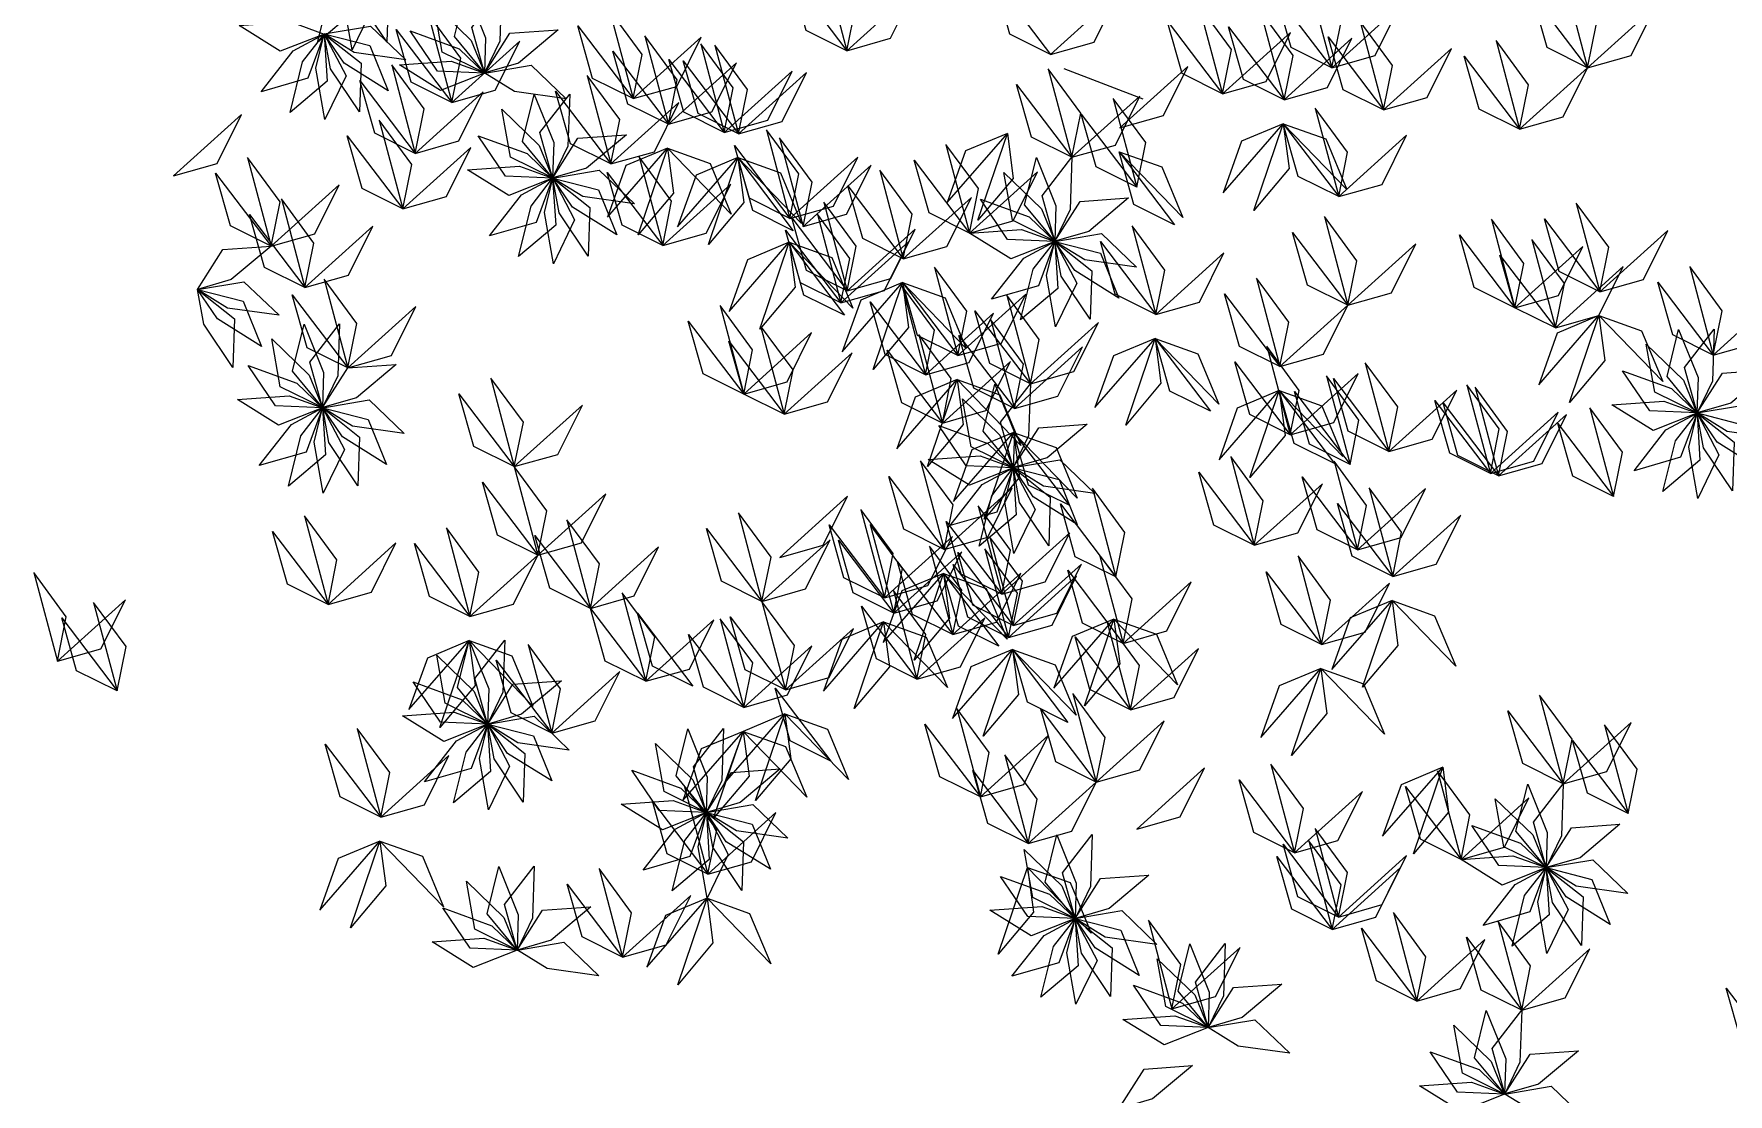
# Model space of a CAD drawing. Header units: inches. Extents: x 4350 to 28384, y -6772 to 993.
# Drawn here: x 15187.2 to 15298.2, y -3523.4 to -3454 of the extents above; entities that cross this region are included whole.
import ezdxf

# ---------------------------------------------------------------- set-up
doc = ezdxf.new("R2010")
doc.units = ezdxf.units.IN
doc.header["$MEASUREMENT"] = 0
doc.layers.add('ARREDAMENTO', color=2, linetype='Continuous', lineweight=18)

# ---------------------------------------------------------------- blocks, each defined once
blk = doc.blocks.new('chioma jacaranda')
at = {"layer": 'ARREDAMENTO', "linetype": 'Continuous'}
blk.add_line((14316.04, -3453.94), (14321.22, -3455.93), dxfattribs=at)
at = {"layer": 'ARREDAMENTO', "lineweight": 0}
for points in [[(14267.16, -3452.25), (14267.99, -3448.94), (14269.4, -3447.12), (14269.59, -3450.2), (14267.16, -3452.25)], [(14269.44, -3452.72), (14268.85, -3449.36), (14269.4, -3447.12), (14270.83, -3449.85), (14269.44, -3452.72)], [(14271.72, -3452.21), (14269.81, -3449.39), (14269.41, -3447.12), (14271.82, -3449.03), (14271.72, -3452.21)], [(14301.84, -3452.78), (14302.42, -3449.87), (14300.3, -3446.98), (14301.84, -3452.78)], [(14301.84, -3452.78), (14299.18, -3451.46), (14298.21, -3448), (14301.84, -3452.78)], [(14315.17, -3453.02), (14312.52, -3451.7), (14311.54, -3448.25), (14315.17, -3453.02)], [(14333.59, -3453.9), (14334.18, -3451), (14332.05, -3448.11), (14333.59, -3453.9)], [(14350.35, -3453.9), (14350.94, -3450.99), (14348.81, -3448.1), (14350.35, -3453.9)], [(14276.9, -3448.77), (14278.18, -3451.94), (14278.1, -3454.24), (14276.14, -3451.86), (14276.9, -3448.77)], [(14279.23, -3448.76), (14279.11, -3452.16), (14278.11, -3454.24), (14277.28, -3451.27), (14279.23, -3448.76)], [(14301.84, -3452.78), (14304.69, -3451.97), (14306.29, -3448.76), (14301.84, -3452.78)], [(14315.17, -3453.02), (14318.03, -3452.22), (14319.63, -3449), (14315.17, -3453.02)], [(14333.59, -3453.9), (14330.94, -3452.58), (14329.96, -3449.13), (14333.59, -3453.9)], [(14350.35, -3453.9), (14347.7, -3452.58), (14346.72, -3449.12), (14350.35, -3453.9)], [(14275.96, -3456.17), (14276.55, -3453.26), (14274.42, -3450.37), (14275.96, -3456.17)], [(14274.78, -3449.74), (14277.23, -3452.11), (14278.1, -3454.24), (14275.34, -3452.87), (14274.78, -3449.74)], [(14287.85, -3455.92), (14288.43, -3453.02), (14286.3, -3450.13), (14287.85, -3455.92)], [(14326.44, -3455.6), (14327.02, -3452.7), (14324.9, -3449.81), (14326.44, -3455.6)], [(14330.47, -3455.99), (14331.06, -3453.09), (14328.93, -3450.2), (14330.47, -3455.99)], [(14333.59, -3453.9), (14336.44, -3453.1), (14338.04, -3449.89), (14333.59, -3453.9)], [(14350.35, -3453.9), (14353.21, -3453.09), (14354.8, -3449.88), (14350.35, -3453.9)], [(14262.03, -3451.14), (14265.43, -3450.9), (14267.6, -3451.69), (14264.73, -3452.82), (14262.03, -3451.14)], [(14263.47, -3455.47), (14265.57, -3452.78), (14267.6, -3451.69), (14266.53, -3454.58), (14263.47, -3455.47)], [(14265.37, -3456.82), (14266.19, -3453.51), (14267.6, -3451.69), (14267.8, -3454.77), (14265.37, -3456.82)], [(14267.65, -3457.29), (14267.06, -3453.93), (14267.61, -3451.69), (14269.04, -3454.42), (14267.65, -3457.29)], [(14272.95, -3453.37), (14269.57, -3452.9), (14267.61, -3451.68), (14270.65, -3451.17), (14272.95, -3453.37)], [(14271.8, -3455.4), (14268.91, -3453.59), (14267.61, -3451.68), (14270.6, -3452.45), (14271.8, -3455.4)], [(14269.93, -3456.78), (14268.02, -3453.96), (14267.61, -3451.69), (14270.03, -3453.6), (14269.93, -3456.78)], [(14275.96, -3456.17), (14273.31, -3454.84), (14272.33, -3451.39), (14275.96, -3456.17)], [(14273.23, -3451.48), (14276.44, -3452.65), (14278.1, -3454.25), (14275.02, -3454.12), (14273.23, -3451.48)], [(14282.94, -3451.41), (14280.33, -3453.6), (14278.12, -3454.24), (14279.77, -3451.64), (14282.94, -3451.41)], [(14287.85, -3455.92), (14285.19, -3454.6), (14284.21, -3451.15), (14287.85, -3455.92)], [(14290.15, -3457.59), (14290.73, -3454.69), (14288.61, -3451.8), (14290.15, -3457.59)], [(14326.44, -3455.6), (14323.79, -3454.28), (14322.81, -3450.83), (14326.44, -3455.6)], [(14326.44, -3455.6), (14329.29, -3454.8), (14330.89, -3451.58), (14326.44, -3455.6)], [(14330.47, -3455.99), (14327.82, -3454.67), (14326.84, -3451.22), (14330.47, -3455.99)], [(14336.99, -3456.66), (14337.57, -3453.75), (14335.45, -3450.86), (14336.99, -3456.66)], [(14275.96, -3456.17), (14278.81, -3455.36), (14280.41, -3452.15), (14275.96, -3456.17)], [(14290.15, -3457.59), (14287.5, -3456.27), (14286.52, -3452.82), (14290.15, -3457.59)], [(14287.85, -3455.92), (14290.7, -3455.12), (14292.3, -3451.9), (14287.85, -3455.92)], [(14293.81, -3458.13), (14294.39, -3455.22), (14292.27, -3452.33), (14293.81, -3458.13)], [(14294.75, -3458.22), (14295.33, -3455.31), (14293.2, -3452.42), (14294.75, -3458.22)], [(14330.47, -3455.99), (14333.32, -3455.19), (14334.92, -3451.97), (14330.47, -3455.99)], [(14336.99, -3456.66), (14334.34, -3455.34), (14333.36, -3451.88), (14336.99, -3456.66)], [(14336.99, -3456.66), (14339.84, -3455.85), (14341.44, -3452.64), (14336.99, -3456.66)], [(14345.9, -3457.92), (14346.49, -3455.01), (14344.36, -3452.12), (14345.9, -3457.92)], [(14273.57, -3459.5), (14274.16, -3456.59), (14272.03, -3453.7), (14273.57, -3459.5)], [(14272.53, -3453.71), (14275.93, -3453.47), (14278.1, -3454.25), (14275.23, -3455.39), (14272.53, -3453.71)], [(14283.45, -3455.94), (14280.08, -3455.46), (14278.12, -3454.25), (14281.16, -3453.73), (14283.45, -3455.94)], [(14290.15, -3457.59), (14293, -3456.79), (14294.6, -3453.57), (14290.15, -3457.59)], [(14293.81, -3458.13), (14291.16, -3456.81), (14290.18, -3453.35), (14293.81, -3458.13)], [(14294.75, -3458.22), (14292.09, -3456.9), (14291.11, -3453.44), (14294.75, -3458.22)], [(14316.58, -3459.76), (14317.16, -3456.86), (14315.03, -3453.97), (14316.58, -3459.76)], [(14319.72, -3457.82), (14322.57, -3457.02), (14324.17, -3453.81), (14319.72, -3457.82)], [(14345.9, -3457.92), (14343.25, -3456.6), (14342.27, -3453.14), (14345.9, -3457.92)], [(14345.9, -3457.92), (14348.75, -3457.11), (14350.35, -3453.9), (14345.9, -3457.92)], [(14273.57, -3459.5), (14270.92, -3458.18), (14269.94, -3454.73), (14273.57, -3459.5)], [(14286.39, -3460.19), (14286.97, -3457.29), (14284.84, -3454.4), (14286.39, -3460.19)], [(14293.81, -3458.13), (14296.66, -3457.32), (14298.26, -3454.11), (14293.81, -3458.13)], [(14294.75, -3458.22), (14297.6, -3457.41), (14299.2, -3454.2), (14294.75, -3458.22)], [(14316.58, -3459.76), (14313.92, -3458.44), (14312.95, -3454.99), (14316.58, -3459.76)], [(14273.57, -3459.5), (14276.43, -3458.69), (14278.03, -3455.48), (14273.57, -3459.5)], [(14281.36, -3455.64), (14282.64, -3458.8), (14282.57, -3461.11), (14280.6, -3458.73), (14281.36, -3455.64)], [(14283.69, -3455.63), (14283.57, -3459.03), (14282.57, -3461.11), (14281.74, -3458.14), (14283.69, -3455.63)], [(14286.39, -3460.19), (14283.73, -3458.87), (14282.76, -3455.42), (14286.39, -3460.19)], [(14286.39, -3460.19), (14289.24, -3459.39), (14290.84, -3456.18), (14286.39, -3460.19)], [(14316.58, -3459.76), (14319.43, -3458.96), (14321.03, -3455.75), (14316.58, -3459.76)], [(14320.82, -3461.71), (14321.41, -3458.8), (14319.28, -3455.91), (14320.82, -3461.71)], [(14257.74, -3460.97), (14260.59, -3460.16), (14262.19, -3456.95), (14257.74, -3460.97)], [(14272.75, -3463.12), (14273.34, -3460.22), (14271.21, -3457.33), (14272.75, -3463.12)], [(14279.24, -3456.61), (14281.69, -3458.98), (14282.56, -3461.11), (14279.8, -3459.74), (14279.24, -3456.61)], [(14320.82, -3461.71), (14318.17, -3460.39), (14317.19, -3456.93), (14320.82, -3461.71)], [(14334.05, -3462.33), (14334.63, -3459.43), (14332.51, -3456.54), (14334.05, -3462.33)], [(14272.75, -3463.12), (14270.1, -3461.8), (14269.12, -3458.35), (14272.75, -3463.12)], [(14277.69, -3458.35), (14280.9, -3459.52), (14282.56, -3461.12), (14279.48, -3460.99), (14277.69, -3458.35)], [(14287.4, -3458.28), (14284.79, -3460.47), (14282.58, -3461.11), (14284.23, -3458.5), (14287.4, -3458.28)], [(14298.11, -3463.76), (14298.69, -3460.85), (14296.57, -3457.96), (14298.11, -3463.76)], [(14298.11, -3463.76), (14298.69, -3460.85), (14296.57, -3457.96), (14298.11, -3463.76)], [(14298.97, -3464.28), (14299.56, -3461.38), (14297.43, -3458.49), (14298.97, -3464.28)], [(14312.35, -3458.2), (14309.61, -3459.34), (14308.4, -3462.72), (14312.35, -3458.2)], [(14312.35, -3458.2), (14312.74, -3461.14), (14310.42, -3463.88), (14312.35, -3458.2)], [(14330.42, -3457.56), (14327.68, -3458.7), (14326.48, -3462.08), (14330.42, -3457.56)], [(14330.42, -3457.56), (14330.81, -3460.5), (14328.49, -3463.24), (14330.42, -3457.56)], [(14334.05, -3462.33), (14331.39, -3461.01), (14330.42, -3457.56), (14334.05, -3462.33)], [(14330.42, -3457.56), (14333.21, -3458.56), (14334.59, -3461.87), (14330.42, -3457.56)], [(14334.05, -3462.33), (14331.39, -3461.01), (14330.42, -3457.56), (14334.05, -3462.33)], [(14334.05, -3462.33), (14336.9, -3461.53), (14338.5, -3458.31), (14334.05, -3462.33)], [(14272.75, -3463.12), (14275.61, -3462.32), (14277.21, -3459.11), (14272.75, -3463.12)], [(14290.1, -3459.16), (14287.36, -3460.3), (14286.16, -3463.68), (14290.1, -3459.16)], [(14290.1, -3459.16), (14290.49, -3462.1), (14288.17, -3464.84), (14290.1, -3459.16)], [(14290.1, -3459.16), (14292.89, -3460.16), (14294.27, -3463.47), (14290.1, -3459.16)], [(14298.11, -3463.76), (14295.46, -3462.44), (14294.48, -3458.98), (14298.11, -3463.76)], [(14298.11, -3463.76), (14295.46, -3462.44), (14294.48, -3458.98), (14298.11, -3463.76)], [(14309.88, -3464.72), (14310.46, -3461.81), (14308.33, -3458.92), (14309.88, -3464.72)], [(14323.3, -3464.17), (14320.64, -3462.84), (14319.67, -3459.39), (14323.3, -3464.17)], [(14319.67, -3459.39), (14322.46, -3460.39), (14323.84, -3463.7), (14319.67, -3459.39)], [(14264.13, -3465.57), (14264.72, -3462.67), (14262.59, -3459.78), (14264.13, -3465.57)], [(14276.99, -3460.58), (14280.39, -3460.34), (14282.56, -3461.12), (14279.7, -3462.26), (14276.99, -3460.58)], [(14287.92, -3462.81), (14284.54, -3462.33), (14282.58, -3461.12), (14285.62, -3460.6), (14287.92, -3462.81)], [(14289.78, -3465.53), (14290.36, -3462.62), (14288.23, -3459.73), (14289.78, -3465.53)], [(14294.69, -3459.78), (14291.96, -3460.93), (14290.75, -3464.31), (14294.69, -3459.78)], [(14294.69, -3459.78), (14295.08, -3462.72), (14292.77, -3465.46), (14294.69, -3459.78)], [(14298.32, -3464.56), (14295.67, -3463.24), (14294.69, -3459.78), (14298.32, -3464.56)], [(14294.69, -3459.78), (14297.49, -3460.78), (14298.87, -3464.09), (14294.69, -3459.78)], [(14298.11, -3463.76), (14300.96, -3462.95), (14302.56, -3459.74), (14298.11, -3463.76)], [(14298.11, -3463.76), (14300.96, -3462.95), (14302.56, -3459.74), (14298.11, -3463.76)], [(14298.97, -3464.28), (14301.82, -3463.48), (14303.42, -3460.27), (14298.97, -3464.28)], [(14305.53, -3466.4), (14306.12, -3463.49), (14303.99, -3460.6), (14305.53, -3466.4)], [(14309.88, -3464.72), (14307.22, -3463.39), (14306.25, -3459.94), (14309.88, -3464.72)], [(14309.88, -3464.72), (14312.73, -3463.91), (14314.33, -3460.7), (14309.88, -3464.72)], [(14314.25, -3459.78), (14315.52, -3462.94), (14315.45, -3465.25), (14313.48, -3462.87), (14314.25, -3459.78)], [(14316.58, -3459.76), (14316.46, -3463.17), (14315.45, -3465.25), (14314.62, -3462.28), (14316.58, -3459.76)], [(14264.13, -3465.57), (14261.48, -3464.25), (14260.5, -3460.8), (14264.13, -3465.57)], [(14264.13, -3465.57), (14266.99, -3464.77), (14268.59, -3461.55), (14264.13, -3465.57)], [(14278.44, -3464.9), (14280.54, -3462.22), (14282.57, -3461.13), (14281.49, -3464.02), (14278.44, -3464.9)], [(14280.33, -3466.26), (14281.16, -3462.95), (14282.57, -3461.13), (14282.77, -3464.2), (14280.33, -3466.26)], [(14282.62, -3466.72), (14282.03, -3463.36), (14282.58, -3461.12), (14284, -3463.86), (14282.62, -3466.72)], [(14286.77, -3464.83), (14283.88, -3463.03), (14282.58, -3461.12), (14285.57, -3461.89), (14286.77, -3464.83)], [(14284.89, -3466.22), (14282.99, -3463.39), (14282.58, -3461.12), (14285, -3463.04), (14284.89, -3466.22)], [(14289.78, -3465.53), (14287.12, -3464.21), (14286.15, -3460.75), (14289.78, -3465.53)], [(14289.78, -3465.53), (14292.63, -3464.72), (14294.23, -3461.51), (14289.78, -3465.53)], [(14305.53, -3466.4), (14302.88, -3465.08), (14301.9, -3461.62), (14305.53, -3466.4)], [(14312.12, -3460.75), (14314.58, -3463.12), (14315.45, -3465.25), (14312.68, -3463.88), (14312.12, -3460.75)], [(14266.35, -3468.28), (14266.93, -3465.37), (14264.81, -3462.48), (14266.35, -3468.28)], [(14301.86, -3468.49), (14302.44, -3465.58), (14300.32, -3462.69), (14301.86, -3468.49)], [(14305.53, -3466.4), (14308.39, -3465.59), (14309.99, -3462.38), (14305.53, -3466.4)], [(14310.58, -3462.49), (14313.78, -3463.66), (14315.45, -3465.26), (14312.36, -3465.13), (14310.58, -3462.49)], [(14320.29, -3462.41), (14317.68, -3464.61), (14315.46, -3465.25), (14317.11, -3462.64), (14320.29, -3462.41)], [(14351.15, -3468.56), (14351.73, -3465.65), (14349.6, -3462.76), (14351.15, -3468.56)], [(14266.35, -3468.28), (14263.7, -3466.96), (14262.72, -3463.5), (14266.35, -3468.28)], [(14301.86, -3468.49), (14299.2, -3467.17), (14298.23, -3463.71), (14301.86, -3468.49)], [(14301.45, -3469.29), (14302.04, -3466.38), (14299.91, -3463.49), (14301.45, -3469.29)], [(14334.65, -3469.44), (14335.24, -3466.53), (14333.11, -3463.64), (14334.65, -3469.44)], [(14345.59, -3469.61), (14346.17, -3466.7), (14344.05, -3463.81), (14345.59, -3469.61)], [(14351.15, -3468.56), (14348.49, -3467.23), (14347.52, -3463.78), (14351.15, -3468.56)], [(14266.35, -3468.28), (14269.2, -3467.47), (14270.8, -3464.26), (14266.35, -3468.28)], [(14301.45, -3469.29), (14298.8, -3467.97), (14297.82, -3464.52), (14301.45, -3469.29)], [(14301.86, -3468.49), (14304.71, -3467.68), (14306.31, -3464.47), (14301.86, -3468.49)], [(14309.88, -3464.72), (14313.28, -3464.48), (14315.45, -3465.26), (14312.58, -3466.4), (14309.88, -3464.72)], [(14320.8, -3466.95), (14317.42, -3466.47), (14315.46, -3465.26), (14318.51, -3464.74), (14320.8, -3466.95)], [(14322.08, -3470.04), (14322.66, -3467.14), (14320.53, -3464.25), (14322.08, -3470.04)], [(14334.65, -3469.44), (14332, -3468.12), (14331.02, -3464.67), (14334.65, -3469.44)], [(14345.59, -3469.61), (14342.93, -3468.29), (14341.96, -3464.83), (14345.59, -3469.61)], [(14348.24, -3470.93), (14348.83, -3468.02), (14346.7, -3465.13), (14348.24, -3470.93)], [(14351.15, -3468.56), (14354, -3467.75), (14355.6, -3464.54), (14351.15, -3468.56)], [(14264.13, -3465.57), (14261.52, -3467.76), (14259.31, -3468.41), (14260.96, -3465.8), (14264.13, -3465.57)], [(14298.06, -3465.32), (14295.32, -3466.46), (14294.12, -3469.84), (14298.06, -3465.32)], [(14298.06, -3465.32), (14298.45, -3468.26), (14296.13, -3471), (14298.06, -3465.32)], [(14301.69, -3470.1), (14299.03, -3468.78), (14298.06, -3465.32), (14301.69, -3470.1)], [(14298.06, -3465.32), (14300.85, -3466.32), (14302.23, -3469.63), (14298.06, -3465.32)], [(14301.45, -3469.29), (14304.3, -3468.48), (14305.9, -3465.27), (14301.45, -3469.29)], [(14311.32, -3469.04), (14313.42, -3466.35), (14315.45, -3465.26), (14314.38, -3468.16), (14311.32, -3469.04)], [(14313.22, -3470.4), (14314.04, -3467.09), (14315.46, -3465.27), (14315.65, -3468.34), (14313.22, -3470.4)], [(14315.5, -3470.86), (14314.91, -3467.5), (14315.46, -3465.26), (14316.89, -3468), (14315.5, -3470.86)], [(14319.65, -3468.97), (14316.76, -3467.17), (14315.46, -3465.26), (14318.45, -3466.03), (14319.65, -3468.97)], [(14317.78, -3470.36), (14315.87, -3467.53), (14315.46, -3465.26), (14317.88, -3467.18), (14317.78, -3470.36)], [(14322.08, -3470.04), (14319.42, -3468.72), (14318.44, -3465.27), (14322.08, -3470.04)], [(14322.08, -3470.04), (14324.93, -3469.24), (14326.53, -3466.02), (14322.08, -3470.04)], [(14334.65, -3469.44), (14337.51, -3468.63), (14339.11, -3465.42), (14334.65, -3469.44)], [(14348.24, -3470.93), (14345.59, -3469.61), (14344.61, -3466.16), (14348.24, -3470.93)], [(14345.59, -3469.61), (14348.44, -3468.8), (14350.04, -3465.59), (14345.59, -3469.61)], [(14309.11, -3472.74), (14309.7, -3469.83), (14307.57, -3466.94), (14309.11, -3472.74)], [(14348.24, -3470.93), (14351.09, -3470.12), (14352.69, -3466.91), (14348.24, -3470.93)], [(14358.58, -3472.7), (14359.17, -3469.8), (14357.04, -3466.91), (14358.58, -3472.7)], [(14264.65, -3470.1), (14261.27, -3469.63), (14259.31, -3468.41), (14262.35, -3467.9), (14264.65, -3470.1)], [(14263.5, -3472.13), (14260.61, -3470.33), (14259.31, -3468.42), (14262.3, -3469.18), (14263.5, -3472.13)], [(14261.62, -3473.52), (14259.72, -3470.69), (14259.31, -3468.42), (14261.73, -3470.34), (14261.62, -3473.52)], [(14269.16, -3473.54), (14269.74, -3470.63), (14267.61, -3467.74), (14269.16, -3473.54)], [(14305.48, -3467.96), (14302.75, -3469.11), (14301.54, -3472.49), (14305.48, -3467.96)], [(14305.48, -3467.96), (14305.87, -3470.9), (14303.56, -3473.64), (14305.48, -3467.96)], [(14306.99, -3473.99), (14307.58, -3471.08), (14305.45, -3468.19), (14306.99, -3473.99)], [(14309.11, -3472.74), (14306.46, -3471.42), (14305.48, -3467.96), (14309.11, -3472.74)], [(14305.48, -3467.96), (14308.27, -3468.96), (14309.66, -3472.27), (14305.48, -3467.96)], [(14330.2, -3473.46), (14330.79, -3470.55), (14328.66, -3467.66), (14330.2, -3473.46)], [(14358.58, -3472.7), (14355.93, -3471.38), (14354.95, -3467.93), (14358.58, -3472.7)], [(14269.16, -3473.54), (14266.5, -3472.22), (14265.52, -3468.76), (14269.16, -3473.54)], [(14269.16, -3473.54), (14272.01, -3472.73), (14273.61, -3469.52), (14269.16, -3473.54)], [(14295.08, -3475.25), (14295.66, -3472.35), (14293.54, -3469.46), (14295.08, -3475.25)], [(14306.99, -3473.99), (14304.34, -3472.67), (14303.36, -3469.21), (14306.99, -3473.99)], [(14309.11, -3472.74), (14311.97, -3471.93), (14313.57, -3468.72), (14309.11, -3472.74)], [(14313.86, -3474.58), (14314.44, -3471.68), (14312.32, -3468.79), (14313.86, -3474.58)], [(14330.2, -3473.46), (14327.55, -3472.14), (14326.57, -3468.69), (14330.2, -3473.46)], [(14330.2, -3473.46), (14333.06, -3472.65), (14334.65, -3469.44), (14330.2, -3473.46)], [(14358.58, -3472.7), (14361.43, -3471.9), (14363.03, -3468.68), (14358.58, -3472.7)], [(14266.29, -3470.68), (14267.56, -3473.84), (14267.49, -3476.14), (14265.53, -3473.76), (14266.29, -3470.68)], [(14268.62, -3470.66), (14268.5, -3474.06), (14267.5, -3476.14), (14266.67, -3473.17), (14268.62, -3470.66)], [(14295.08, -3475.25), (14292.42, -3473.93), (14291.45, -3470.48), (14295.08, -3475.25)], [(14306.99, -3473.99), (14309.85, -3473.18), (14311.45, -3469.97), (14306.99, -3473.99)], [(14313.86, -3474.58), (14311.21, -3473.26), (14310.23, -3469.81), (14313.86, -3474.58)], [(14312.81, -3476.19), (14313.4, -3473.29), (14311.27, -3470.4), (14312.81, -3476.19)], [(14313.86, -3474.58), (14316.71, -3473.78), (14318.31, -3470.57), (14313.86, -3474.58)], [(14351.09, -3470.12), (14348.36, -3471.26), (14347.15, -3474.64), (14351.09, -3470.12)], [(14351.09, -3470.12), (14351.48, -3473.06), (14349.17, -3475.8), (14351.09, -3470.12)], [(14351.09, -3470.12), (14353.89, -3471.12), (14355.27, -3474.43), (14351.09, -3470.12)], [(14264.17, -3471.64), (14266.62, -3474.01), (14267.49, -3476.14), (14264.73, -3474.77), (14264.17, -3471.64)], [(14297.73, -3476.57), (14295.08, -3475.25), (14294.1, -3471.8), (14297.73, -3476.57)], [(14295.08, -3475.25), (14297.93, -3474.45), (14299.53, -3471.23), (14295.08, -3475.25)], [(14297.73, -3476.57), (14298.32, -3473.67), (14296.19, -3470.78), (14297.73, -3476.57)], [(14308.1, -3477.15), (14308.68, -3474.24), (14306.56, -3471.35), (14308.1, -3477.15)], [(14312.81, -3476.19), (14310.16, -3474.87), (14309.18, -3471.42), (14312.81, -3476.19)], [(14322.02, -3471.61), (14319.29, -3472.75), (14318.08, -3476.13), (14322.02, -3471.61)], [(14322.02, -3471.61), (14322.41, -3474.55), (14320.1, -3477.29), (14322.02, -3471.61)], [(14325.65, -3476.38), (14323, -3475.06), (14322.02, -3471.61), (14325.65, -3476.38)], [(14322.02, -3471.61), (14324.82, -3472.61), (14326.2, -3475.92), (14322.02, -3471.61)], [(14356.31, -3471.02), (14357.59, -3474.18), (14357.51, -3476.49), (14355.55, -3474.11), (14356.31, -3471.02)], [(14358.64, -3471), (14358.52, -3474.41), (14357.52, -3476.48), (14356.69, -3473.51), (14358.64, -3471)], [(14297.73, -3476.57), (14300.58, -3475.77), (14302.18, -3472.55), (14297.73, -3476.57)], [(14308.1, -3477.15), (14305.44, -3475.82), (14304.47, -3472.37), (14308.1, -3477.15)], [(14312.81, -3476.19), (14315.66, -3475.39), (14317.26, -3472.17), (14312.81, -3476.19)], [(14330.88, -3477.92), (14331.47, -3475.01), (14329.34, -3472.12), (14330.88, -3477.92)], [(14354.19, -3471.99), (14356.64, -3474.35), (14357.51, -3476.49), (14354.75, -3475.12), (14354.19, -3471.99)], [(14262.62, -3473.39), (14265.82, -3474.55), (14267.49, -3476.15), (14264.41, -3476.02), (14262.62, -3473.39)], [(14272.33, -3473.31), (14269.72, -3475.5), (14267.5, -3476.14), (14269.16, -3473.54), (14272.33, -3473.31)], [(14308.1, -3477.15), (14310.95, -3476.34), (14312.55, -3473.13), (14308.1, -3477.15)], [(14330.88, -3477.92), (14328.23, -3476.6), (14327.25, -3473.15), (14330.88, -3477.92)], [(14330.88, -3477.92), (14333.73, -3477.11), (14335.33, -3473.9), (14330.88, -3477.92)], [(14337.33, -3479.01), (14337.92, -3476.1), (14335.79, -3473.21), (14337.33, -3479.01)], [(14352.64, -3473.73), (14355.85, -3474.9), (14357.51, -3476.49), (14354.43, -3476.36), (14352.64, -3473.73)], [(14362.35, -3473.65), (14359.74, -3475.84), (14357.52, -3476.48), (14359.18, -3473.88), (14362.35, -3473.65)], [(14280.06, -3480), (14280.65, -3477.1), (14278.52, -3474.21), (14280.06, -3480)], [(14309.06, -3474.31), (14306.32, -3475.45), (14305.12, -3478.83), (14309.06, -3474.31)], [(14309.06, -3474.31), (14309.45, -3477.24), (14307.13, -3479.99), (14309.06, -3474.31)], [(14309.06, -3474.31), (14311.85, -3475.3), (14313.23, -3478.61), (14309.06, -3474.31)], [(14311.53, -3474.6), (14312.81, -3477.76), (14312.73, -3480.07), (14310.77, -3477.69), (14311.53, -3474.6)], [(14313.86, -3474.58), (14313.74, -3477.99), (14312.74, -3480.07), (14311.91, -3477.1), (14313.86, -3474.58)], [(14330.15, -3475.03), (14327.41, -3476.17), (14326.21, -3479.55), (14330.15, -3475.03)], [(14330.15, -3475.03), (14330.54, -3477.97), (14328.22, -3480.71), (14330.15, -3475.03)], [(14333.78, -3479.8), (14331.13, -3478.48), (14330.15, -3475.03), (14333.78, -3479.8)], [(14330.15, -3475.03), (14332.94, -3476.02), (14334.32, -3479.33), (14330.15, -3475.03)], [(14334.79, -3479.87), (14332.13, -3478.54), (14331.16, -3475.09), (14334.79, -3479.87)], [(14334.79, -3479.87), (14335.37, -3476.96), (14333.25, -3474.07), (14334.79, -3479.87)], [(14337.33, -3479.01), (14334.68, -3477.69), (14333.7, -3474.23), (14337.33, -3479.01)], [(14337.33, -3479.01), (14340.18, -3478.2), (14341.78, -3474.99), (14337.33, -3479.01)], [(14343.98, -3480.45), (14344.56, -3477.54), (14342.44, -3474.65), (14343.98, -3480.45)], [(14344.52, -3480.6), (14345.1, -3477.7), (14342.98, -3474.81), (14344.52, -3480.6)], [(14261.92, -3475.61), (14265.32, -3475.37), (14267.49, -3476.15), (14264.62, -3477.29), (14261.92, -3475.61)], [(14263.36, -3479.93), (14265.46, -3477.25), (14267.5, -3476.16), (14266.42, -3479.05), (14263.36, -3479.93)], [(14265.26, -3481.29), (14266.08, -3477.98), (14267.5, -3476.16), (14267.69, -3479.24), (14265.26, -3481.29)], [(14267.54, -3481.75), (14266.95, -3478.4), (14267.5, -3476.16), (14268.93, -3478.89), (14267.54, -3481.75)], [(14272.84, -3477.84), (14269.47, -3477.36), (14267.51, -3476.15), (14270.55, -3475.63), (14272.84, -3477.84)], [(14271.69, -3479.86), (14268.8, -3478.06), (14267.51, -3476.15), (14270.49, -3476.92), (14271.69, -3479.86)], [(14269.82, -3481.25), (14267.91, -3478.42), (14267.51, -3476.15), (14269.92, -3478.07), (14269.82, -3481.25)], [(14280.06, -3480), (14277.41, -3478.68), (14276.43, -3475.23), (14280.06, -3480)], [(14280.06, -3480), (14282.92, -3479.2), (14284.52, -3475.98), (14280.06, -3480)], [(14309.41, -3475.57), (14311.86, -3477.94), (14312.73, -3480.07), (14309.97, -3478.7), (14309.41, -3475.57)], [(14343.98, -3480.45), (14341.32, -3479.12), (14340.35, -3475.67), (14343.98, -3480.45)], [(14344.52, -3480.6), (14341.86, -3479.28), (14340.89, -3475.83), (14344.52, -3480.6)], [(14352.04, -3481.95), (14352.63, -3479.05), (14350.5, -3476.16), (14352.04, -3481.95)], [(14351.94, -3475.95), (14355.34, -3475.71), (14357.51, -3476.5), (14354.64, -3477.63), (14351.94, -3475.95)], [(14362.86, -3478.18), (14359.49, -3477.71), (14357.53, -3476.49), (14360.57, -3475.98), (14362.86, -3478.18)], [(14307.86, -3477.31), (14311.07, -3478.48), (14312.73, -3480.08), (14309.65, -3479.95), (14307.86, -3477.31)], [(14317.57, -3477.23), (14314.96, -3479.43), (14312.74, -3480.07), (14314.4, -3477.46), (14317.57, -3477.23)], [(14343.98, -3480.45), (14346.83, -3479.64), (14348.43, -3476.43), (14343.98, -3480.45)], [(14344.52, -3480.6), (14347.37, -3479.8), (14348.97, -3476.59), (14344.52, -3480.6)], [(14352.04, -3481.95), (14349.39, -3480.63), (14348.41, -3477.18), (14352.04, -3481.95)], [(14353.39, -3480.28), (14355.48, -3477.59), (14357.52, -3476.5), (14356.44, -3479.39), (14353.39, -3480.28)], [(14355.28, -3481.63), (14356.11, -3478.32), (14357.52, -3476.5), (14357.71, -3479.58), (14355.28, -3481.63)], [(14357.57, -3482.1), (14356.97, -3478.74), (14357.52, -3476.5), (14358.95, -3479.23), (14357.57, -3482.1)], [(14361.72, -3480.21), (14358.83, -3478.4), (14357.53, -3476.49), (14360.52, -3477.26), (14361.72, -3480.21)], [(14359.84, -3481.59), (14357.94, -3478.77), (14357.53, -3476.5), (14359.94, -3478.41), (14359.84, -3481.59)], [(14312.76, -3477.76), (14310.02, -3478.9), (14308.82, -3482.28), (14312.76, -3477.76)], [(14312.76, -3477.76), (14313.15, -3480.7), (14310.83, -3483.44), (14312.76, -3477.76)], [(14316.39, -3482.53), (14313.74, -3481.21), (14312.76, -3477.76), (14316.39, -3482.53)], [(14312.76, -3477.76), (14315.55, -3478.75), (14316.93, -3482.07), (14312.76, -3477.76)], [(14307.16, -3479.54), (14310.56, -3479.3), (14312.73, -3480.08), (14309.86, -3481.22), (14307.16, -3479.54)], [(14318.08, -3481.76), (14314.71, -3481.29), (14312.75, -3480.07), (14315.79, -3479.56), (14318.08, -3481.76)], [(14328.52, -3485.15), (14329.11, -3482.24), (14326.98, -3479.35), (14328.52, -3485.15)], [(14281.61, -3485.8), (14282.19, -3482.89), (14280.06, -3480), (14281.61, -3485.8)], [(14308.22, -3485.42), (14305.56, -3484.1), (14304.59, -3480.65), (14308.22, -3485.42)], [(14308.22, -3485.42), (14308.8, -3482.51), (14306.67, -3479.62), (14308.22, -3485.42)], [(14308.6, -3483.86), (14310.7, -3481.17), (14312.74, -3480.08), (14311.66, -3482.98), (14308.6, -3483.86)], [(14310.5, -3485.21), (14311.33, -3481.91), (14312.74, -3480.09), (14312.93, -3483.16), (14310.5, -3485.21)], [(14312.78, -3485.68), (14312.19, -3482.32), (14312.74, -3480.08), (14314.17, -3482.82), (14312.78, -3485.68)], [(14316.93, -3483.79), (14314.04, -3481.99), (14312.75, -3480.08), (14315.74, -3480.85), (14316.93, -3483.79)], [(14315.06, -3485.18), (14313.15, -3482.35), (14312.75, -3480.08), (14315.16, -3482), (14315.06, -3485.18)], [(14328.52, -3485.15), (14325.87, -3483.83), (14324.89, -3480.37), (14328.52, -3485.15)], [(14335.29, -3485.45), (14332.64, -3484.13), (14331.66, -3480.67), (14335.29, -3485.45)], [(14335.29, -3485.45), (14335.88, -3482.54), (14333.75, -3479.65), (14335.29, -3485.45)], [(14281.61, -3485.8), (14278.95, -3484.48), (14277.98, -3481.02), (14281.61, -3485.8)], [(14281.61, -3485.8), (14284.46, -3484.99), (14286.06, -3481.78), (14281.61, -3485.8)], [(14308.22, -3485.42), (14311.07, -3484.61), (14312.67, -3481.4), (14308.22, -3485.42)], [(14319.46, -3487.22), (14320.04, -3484.31), (14317.92, -3481.42), (14319.46, -3487.22)], [(14328.52, -3485.15), (14331.38, -3484.34), (14332.98, -3481.13), (14328.52, -3485.15)], [(14335.29, -3485.45), (14338.15, -3484.64), (14339.74, -3481.43), (14335.29, -3485.45)], [(14337.59, -3487.19), (14338.17, -3484.29), (14336.05, -3481.4), (14337.59, -3487.19)], [(14297.44, -3485.96), (14300.29, -3485.15), (14301.89, -3481.94), (14297.44, -3485.96)], [(14304.3, -3488.6), (14304.88, -3485.69), (14302.75, -3482.8), (14304.3, -3488.6)], [(14311.98, -3488.36), (14312.56, -3485.46), (14310.44, -3482.57), (14311.98, -3488.36)], [(14319.46, -3487.22), (14316.8, -3485.9), (14315.83, -3482.44), (14319.46, -3487.22)], [(14337.59, -3487.19), (14334.94, -3485.87), (14333.96, -3482.42), (14337.59, -3487.19)], [(14267.86, -3489.02), (14268.44, -3486.11), (14266.32, -3483.22), (14267.86, -3489.02)], [(14277.15, -3489.82), (14277.74, -3486.91), (14275.61, -3484.02), (14277.15, -3489.82)], [(14285.04, -3489.28), (14285.63, -3486.37), (14283.5, -3483.48), (14285.04, -3489.28)], [(14296.28, -3488.82), (14296.87, -3485.92), (14294.74, -3483.03), (14296.28, -3488.82)], [(14304.3, -3488.6), (14301.64, -3487.28), (14300.67, -3483.82), (14304.3, -3488.6)], [(14304.91, -3489.59), (14305.49, -3486.68), (14303.37, -3483.79), (14304.91, -3489.59)], [(14311.98, -3488.36), (14309.33, -3487.04), (14308.35, -3483.59), (14311.98, -3488.36)], [(14337.59, -3487.19), (14340.44, -3486.39), (14342.04, -3483.17), (14337.59, -3487.19)], [(14267.86, -3489.02), (14265.2, -3487.7), (14264.23, -3484.25), (14267.86, -3489.02)], [(14267.86, -3489.02), (14270.71, -3488.21), (14272.31, -3485), (14267.86, -3489.02)], [(14277.15, -3489.82), (14274.5, -3488.5), (14273.52, -3485.04), (14277.15, -3489.82)], [(14285.04, -3489.28), (14282.39, -3487.96), (14281.41, -3484.51), (14285.04, -3489.28)], [(14296.28, -3488.82), (14293.63, -3487.5), (14292.65, -3484.05), (14296.28, -3488.82)], [(14296.28, -3488.82), (14299.14, -3488.01), (14300.74, -3484.8), (14296.28, -3488.82)], [(14304.91, -3489.59), (14302.25, -3488.27), (14301.28, -3484.81), (14304.91, -3489.59)], [(14304.3, -3488.6), (14307.15, -3487.79), (14308.75, -3484.58), (14304.3, -3488.6)], [(14312.74, -3490.4), (14313.33, -3487.5), (14311.2, -3484.61), (14312.74, -3490.4)], [(14311.98, -3488.36), (14314.83, -3487.55), (14316.43, -3484.34), (14311.98, -3488.36)], [(14277.15, -3489.82), (14280.01, -3489.01), (14281.61, -3485.8), (14277.15, -3489.82)], [(14285.04, -3489.28), (14287.9, -3488.47), (14289.5, -3485.26), (14285.04, -3489.28)], [(14304.91, -3489.59), (14307.76, -3488.78), (14309.36, -3485.57), (14304.91, -3489.59)], [(14308.78, -3491), (14306.13, -3489.68), (14305.15, -3486.23), (14308.78, -3491)], [(14308.78, -3491), (14309.37, -3488.09), (14307.24, -3485.2), (14308.78, -3491)], [(14312.74, -3490.4), (14310.09, -3489.08), (14309.11, -3485.63), (14312.74, -3490.4)], [(14312.43, -3491.18), (14313.01, -3488.28), (14310.88, -3485.39), (14312.43, -3491.18)], [(14319.94, -3491.57), (14320.52, -3488.66), (14318.39, -3485.77), (14319.94, -3491.57)], [(14332.93, -3491.65), (14333.52, -3488.74), (14331.39, -3485.85), (14332.93, -3491.65)], [(14250.14, -3492.74), (14250.72, -3489.83), (14248.6, -3486.94), (14250.14, -3492.74)], [(14308.16, -3486.99), (14305.43, -3488.13), (14304.22, -3491.51), (14308.16, -3486.99)], [(14308.16, -3486.99), (14308.55, -3489.93), (14306.24, -3492.67), (14308.16, -3486.99)], [(14311.79, -3491.76), (14309.14, -3490.44), (14308.16, -3486.99), (14311.79, -3491.76)], [(14308.16, -3486.99), (14310.96, -3487.98), (14312.34, -3491.29), (14308.16, -3486.99)], [(14308.78, -3491), (14311.64, -3490.19), (14313.24, -3486.98), (14308.78, -3491)], [(14312.43, -3491.18), (14309.77, -3489.86), (14308.8, -3486.41), (14312.43, -3491.18)], [(14312.43, -3491.18), (14315.28, -3490.38), (14316.88, -3487.16), (14312.43, -3491.18)], [(14312.74, -3490.4), (14315.6, -3489.6), (14317.2, -3486.38), (14312.74, -3490.4)], [(14319.94, -3491.57), (14317.28, -3490.25), (14316.31, -3486.79), (14319.94, -3491.57)], [(14332.93, -3491.65), (14330.28, -3490.33), (14329.3, -3486.88), (14332.93, -3491.65)], [(14288.67, -3494.05), (14289.26, -3491.15), (14287.13, -3488.26), (14288.67, -3494.05)], [(14306.43, -3493.91), (14307.01, -3491), (14304.89, -3488.11), (14306.43, -3493.91)], [(14319.94, -3491.57), (14322.79, -3490.76), (14324.39, -3487.55), (14319.94, -3491.57)], [(14332.93, -3491.65), (14335.78, -3490.84), (14337.38, -3487.63), (14332.93, -3491.65)], [(14250.14, -3492.74), (14252.99, -3491.93), (14254.59, -3488.72), (14250.14, -3492.74)], [(14254.05, -3494.68), (14254.63, -3491.78), (14252.5, -3488.89), (14254.05, -3494.68)], [(14288.67, -3494.05), (14286.02, -3492.73), (14285.04, -3489.28), (14288.67, -3494.05)], [(14297.83, -3494.62), (14298.41, -3491.71), (14296.28, -3488.82), (14297.83, -3494.62)], [(14306.43, -3493.91), (14303.77, -3492.59), (14302.8, -3489.14), (14306.43, -3493.91)], [(14337.54, -3488.76), (14334.8, -3489.9), (14333.6, -3493.28), (14337.54, -3488.76)], [(14337.54, -3488.76), (14337.93, -3491.7), (14335.61, -3494.44), (14337.54, -3488.76)], [(14337.54, -3488.76), (14340.33, -3489.76), (14341.71, -3493.07), (14337.54, -3488.76)], [(14254.05, -3494.68), (14251.39, -3493.36), (14250.42, -3489.91), (14254.05, -3494.68)], [(14291.75, -3494.38), (14289.1, -3493.06), (14288.12, -3489.6), (14291.75, -3494.38)], [(14288.67, -3494.05), (14291.53, -3493.25), (14293.13, -3490.04), (14288.67, -3494.05)], [(14295.09, -3495.76), (14295.68, -3492.85), (14293.55, -3489.96), (14295.09, -3495.76)], [(14297.83, -3494.62), (14295.17, -3493.3), (14294.2, -3489.84), (14297.83, -3494.62)], [(14297.83, -3494.62), (14300.68, -3493.81), (14302.28, -3490.6), (14297.83, -3494.62)], [(14304.24, -3490.16), (14301.51, -3491.31), (14300.3, -3494.69), (14304.24, -3490.16)], [(14304.24, -3490.16), (14304.63, -3493.1), (14302.32, -3495.84), (14304.24, -3490.16)], [(14304.24, -3490.16), (14307.04, -3491.16), (14308.42, -3494.47), (14304.24, -3490.16)], [(14306.43, -3493.91), (14309.28, -3493.1), (14310.88, -3489.89), (14306.43, -3493.91)], [(14319.33, -3489.98), (14316.59, -3491.12), (14315.39, -3494.5), (14319.33, -3489.98)], [(14319.33, -3489.98), (14319.72, -3492.91), (14317.4, -3495.66), (14319.33, -3489.98)], [(14320.42, -3495.92), (14321, -3493.01), (14318.87, -3490.12), (14320.42, -3495.92)], [(14319.33, -3489.98), (14322.12, -3490.97), (14323.5, -3494.28), (14319.33, -3489.98)], [(14277.1, -3491.39), (14274.37, -3492.53), (14273.16, -3495.91), (14277.1, -3491.39)], [(14277.1, -3491.39), (14277.49, -3494.32), (14275.18, -3497.07), (14277.1, -3491.39)], [(14277.1, -3491.39), (14278.38, -3494.55), (14278.31, -3496.85), (14276.34, -3494.47), (14277.1, -3491.39)], [(14277.1, -3491.39), (14279.89, -3492.38), (14281.28, -3495.69), (14277.1, -3491.39)], [(14279.43, -3491.37), (14279.31, -3494.77), (14278.31, -3496.85), (14277.48, -3493.88), (14279.43, -3491.37)], [(14282.51, -3497.44), (14283.09, -3494.54), (14280.97, -3491.65), (14282.51, -3497.44)], [(14295.09, -3495.76), (14292.44, -3494.44), (14291.46, -3490.98), (14295.09, -3495.76)], [(14295.09, -3495.76), (14297.94, -3494.95), (14299.54, -3491.74), (14295.09, -3495.76)], [(14320.42, -3495.92), (14317.76, -3494.6), (14316.79, -3491.14), (14320.42, -3495.92)], [(14274.98, -3492.35), (14277.43, -3494.72), (14278.3, -3496.85), (14275.54, -3495.48), (14274.98, -3492.35)], [(14282.51, -3497.44), (14279.86, -3496.12), (14278.88, -3492.67), (14282.51, -3497.44)], [(14312.69, -3491.97), (14309.95, -3493.11), (14308.75, -3496.49), (14312.69, -3491.97)], [(14312.69, -3491.97), (14313.08, -3494.91), (14310.76, -3497.65), (14312.69, -3491.97)], [(14316.32, -3496.74), (14313.67, -3495.42), (14312.69, -3491.97), (14316.32, -3496.74)], [(14312.69, -3491.97), (14315.48, -3492.97), (14316.86, -3496.28), (14312.69, -3491.97)], [(14320.42, -3495.92), (14323.27, -3495.11), (14324.87, -3491.9), (14320.42, -3495.92)], [(14283.14, -3494.02), (14280.53, -3496.21), (14278.32, -3496.85), (14279.97, -3494.25), (14283.14, -3494.02)], [(14282.51, -3497.44), (14285.36, -3496.64), (14286.96, -3493.42), (14282.51, -3497.44)], [(14332.88, -3493.22), (14330.14, -3494.36), (14328.94, -3497.74), (14332.88, -3493.22)], [(14332.88, -3493.22), (14333.27, -3496.16), (14330.95, -3498.9), (14332.88, -3493.22)], [(14332.88, -3493.22), (14335.67, -3494.21), (14337.05, -3497.52), (14332.88, -3493.22)], [(14273.44, -3494.09), (14276.64, -3495.26), (14278.3, -3496.86), (14275.22, -3496.73), (14273.44, -3494.09)], [(14300.78, -3499.29), (14298.13, -3497.96), (14297.15, -3494.51), (14300.78, -3499.29)], [(14318.17, -3500.65), (14318.76, -3497.74), (14316.63, -3494.85), (14318.17, -3500.65)], [(14348.76, -3500.76), (14349.34, -3497.85), (14347.21, -3494.96), (14348.76, -3500.76)], [(14272.73, -3496.32), (14276.13, -3496.08), (14278.3, -3496.86), (14275.44, -3498), (14272.73, -3496.32)], [(14297.77, -3496.18), (14295.04, -3497.33), (14293.83, -3500.71), (14297.77, -3496.18)], [(14297.77, -3496.18), (14298.16, -3499.12), (14295.85, -3501.86), (14297.77, -3496.18)], [(14297.77, -3496.18), (14300.57, -3497.18), (14301.95, -3500.49), (14297.77, -3496.18)], [(14310.58, -3501.62), (14311.16, -3498.72), (14309.03, -3495.83), (14310.58, -3501.62)], [(14318.17, -3500.65), (14315.52, -3499.33), (14314.54, -3495.88), (14318.17, -3500.65)], [(14348.76, -3500.76), (14346.1, -3499.44), (14345.13, -3495.99), (14348.76, -3500.76)], [(14271.31, -3502.94), (14271.9, -3500.03), (14269.77, -3497.14), (14271.31, -3502.94)], [(14274.18, -3500.64), (14276.28, -3497.96), (14278.31, -3496.87), (14277.23, -3499.76), (14274.18, -3500.64)], [(14276.07, -3502), (14276.9, -3498.69), (14278.31, -3496.87), (14278.51, -3499.95), (14276.07, -3502)], [(14278.36, -3502.46), (14277.77, -3499.11), (14278.32, -3496.87), (14279.75, -3499.6), (14278.36, -3502.46)], [(14283.66, -3498.55), (14280.28, -3498.07), (14278.32, -3496.86), (14281.36, -3496.34), (14283.66, -3498.55)], [(14282.51, -3500.57), (14279.62, -3498.77), (14278.32, -3496.86), (14281.31, -3497.63), (14282.51, -3500.57)], [(14280.63, -3501.96), (14278.73, -3499.13), (14278.32, -3496.86), (14280.74, -3498.78), (14280.63, -3501.96)], [(14291.43, -3497.16), (14292.7, -3500.32), (14292.63, -3502.63), (14290.66, -3500.25), (14291.43, -3497.16)], [(14295.04, -3497.33), (14292.3, -3498.47), (14291.1, -3501.85), (14295.04, -3497.33)], [(14293.76, -3497.14), (14293.64, -3500.55), (14292.63, -3502.63), (14291.8, -3499.66), (14293.76, -3497.14)], [(14295.04, -3497.33), (14295.43, -3500.26), (14293.11, -3503.01), (14295.04, -3497.33)], [(14295.04, -3497.33), (14297.83, -3498.32), (14299.21, -3501.63), (14295.04, -3497.33)], [(14310.58, -3501.62), (14307.92, -3500.3), (14306.94, -3496.85), (14310.58, -3501.62)], [(14318.17, -3500.65), (14321.02, -3499.84), (14322.62, -3496.63), (14318.17, -3500.65)], [(14348.76, -3500.76), (14351.61, -3499.95), (14353.21, -3496.74), (14348.76, -3500.76)], [(14353, -3502.7), (14353.59, -3499.8), (14351.46, -3496.91), (14353, -3502.7)], [(14271.31, -3502.94), (14268.66, -3501.62), (14267.68, -3498.17), (14271.31, -3502.94)], [(14289.3, -3498.13), (14291.76, -3500.5), (14292.63, -3502.63), (14289.87, -3501.26), (14289.3, -3498.13)], [(14310.58, -3501.62), (14313.43, -3500.81), (14315.03, -3497.6), (14310.58, -3501.62)], [(14353, -3502.7), (14350.35, -3501.38), (14349.37, -3497.93), (14353, -3502.7)], [(14271.31, -3502.94), (14274.17, -3502.13), (14275.77, -3498.92), (14271.31, -3502.94)], [(14313.72, -3504.67), (14314.3, -3501.76), (14312.18, -3498.87), (14313.72, -3504.67)], [(14331.15, -3505.28), (14331.74, -3502.37), (14329.61, -3499.48), (14331.15, -3505.28)], [(14287.76, -3499.87), (14290.96, -3501.04), (14292.63, -3502.63), (14289.55, -3502.51), (14287.76, -3499.87)], [(14297.47, -3499.79), (14294.86, -3501.98), (14292.64, -3502.63), (14294.29, -3500.02), (14297.47, -3499.79)], [(14313.72, -3504.67), (14311.06, -3503.35), (14310.09, -3499.89), (14313.72, -3504.67)], [(14313.72, -3504.67), (14316.57, -3503.86), (14318.17, -3500.65), (14313.72, -3504.67)], [(14320.82, -3503.73), (14323.67, -3502.92), (14325.27, -3499.71), (14320.82, -3503.73)], [(14331.15, -3505.28), (14328.5, -3503.96), (14327.52, -3500.5), (14331.15, -3505.28)], [(14340.86, -3499.67), (14338.13, -3500.82), (14336.92, -3504.2), (14340.86, -3499.67)], [(14340.86, -3499.67), (14341.25, -3502.61), (14338.94, -3505.35), (14340.86, -3499.67)], [(14342.06, -3505.71), (14342.64, -3502.8), (14340.51, -3499.91), (14342.06, -3505.71)], [(14292.73, -3506.67), (14293.32, -3503.77), (14291.19, -3500.88), (14292.73, -3506.67)], [(14331.15, -3505.28), (14334, -3504.47), (14335.6, -3501.26), (14331.15, -3505.28)], [(14342.06, -3505.71), (14339.4, -3504.39), (14338.43, -3500.94), (14342.06, -3505.71)], [(14342.06, -3505.71), (14344.91, -3504.9), (14346.51, -3501.69), (14342.06, -3505.71)], [(14344.3, -3501.74), (14346.76, -3504.11), (14347.63, -3506.25), (14344.86, -3504.88), (14344.3, -3501.74)], [(14346.43, -3500.78), (14347.7, -3503.94), (14347.63, -3506.24), (14345.66, -3503.87), (14346.43, -3500.78)], [(14348.76, -3500.76), (14348.64, -3504.17), (14347.63, -3506.24), (14346.8, -3503.27), (14348.76, -3500.76)], [(14287.06, -3502.09), (14290.46, -3501.86), (14292.63, -3502.64), (14289.76, -3503.77), (14287.06, -3502.09)], [(14288.5, -3506.42), (14290.6, -3503.73), (14292.63, -3502.64), (14291.56, -3505.53), (14288.5, -3506.42)], [(14292.73, -3506.67), (14290.08, -3505.35), (14289.1, -3501.9), (14292.73, -3506.67)], [(14290.4, -3507.77), (14291.22, -3504.47), (14292.64, -3502.64), (14292.83, -3505.72), (14290.4, -3507.77)], [(14292.68, -3508.24), (14292.09, -3504.88), (14292.64, -3502.64), (14294.07, -3505.38), (14292.68, -3508.24)], [(14297.98, -3504.32), (14294.61, -3503.85), (14292.64, -3502.63), (14295.69, -3502.12), (14297.98, -3504.32)], [(14296.83, -3506.35), (14293.94, -3504.55), (14292.64, -3502.64), (14295.63, -3503.4), (14296.83, -3506.35)], [(14294.96, -3507.74), (14293.05, -3504.91), (14292.64, -3502.64), (14295.06, -3504.56), (14294.96, -3507.74)], [(14292.73, -3506.67), (14295.59, -3505.87), (14297.19, -3502.65), (14292.73, -3506.67)], [(14334.04, -3509.48), (14334.62, -3506.57), (14332.5, -3503.68), (14334.04, -3509.48)], [(14342.76, -3503.49), (14345.96, -3504.65), (14347.63, -3506.25), (14344.54, -3506.12), (14342.76, -3503.49)], [(14352.47, -3503.41), (14349.86, -3505.6), (14347.64, -3506.24), (14349.29, -3503.64), (14352.47, -3503.41)], [(14271.26, -3504.51), (14268.52, -3505.65), (14267.32, -3509.03), (14271.26, -3504.51)], [(14271.26, -3504.51), (14271.65, -3507.45), (14269.33, -3510.19), (14271.26, -3504.51)], [(14271.26, -3504.51), (14274.05, -3505.5), (14275.43, -3508.81), (14271.26, -3504.51)], [(14313.46, -3505.07), (14315.91, -3507.44), (14316.78, -3509.57), (14314.02, -3508.2), (14313.46, -3505.07)], [(14315.58, -3504.11), (14316.86, -3507.27), (14316.78, -3509.57), (14314.82, -3507.2), (14315.58, -3504.11)], [(14317.91, -3504.09), (14317.79, -3507.49), (14316.79, -3509.57), (14315.96, -3506.6), (14317.91, -3504.09)], [(14334.04, -3509.48), (14331.38, -3508.16), (14330.41, -3504.71), (14334.04, -3509.48)], [(14333.63, -3510.29), (14334.22, -3507.38), (14332.09, -3504.49), (14333.63, -3510.29)], [(14279.04, -3506.18), (14280.32, -3509.34), (14280.24, -3511.64), (14278.28, -3509.27), (14279.04, -3506.18)], [(14281.37, -3506.16), (14281.25, -3509.56), (14280.25, -3511.64), (14279.42, -3508.67), (14281.37, -3506.16)], [(14333.63, -3510.29), (14330.98, -3508.96), (14330, -3505.51), (14333.63, -3510.29)], [(14334.04, -3509.48), (14336.89, -3508.67), (14338.49, -3505.46), (14334.04, -3509.48)], [(14342.06, -3505.71), (14345.46, -3505.47), (14347.63, -3506.25), (14344.76, -3507.39), (14342.06, -3505.71)], [(14352.98, -3507.94), (14349.6, -3507.47), (14347.64, -3506.25), (14350.69, -3505.73), (14352.98, -3507.94)], [(14276.92, -3507.14), (14279.37, -3509.51), (14280.24, -3511.65), (14277.48, -3510.27), (14276.92, -3507.14)], [(14287.15, -3512.1), (14284.5, -3510.78), (14283.52, -3507.33), (14287.15, -3512.1)], [(14287.15, -3512.1), (14287.74, -3509.2), (14285.61, -3506.31), (14287.15, -3512.1)], [(14313.67, -3506.24), (14314.06, -3509.17), (14311.74, -3511.92), (14313.67, -3506.24)], [(14311.91, -3506.82), (14315.11, -3507.98), (14316.78, -3509.58), (14313.7, -3509.45), (14311.91, -3506.82)], [(14313.67, -3506.24), (14316.46, -3507.23), (14317.84, -3510.54), (14313.67, -3506.24)], [(14321.62, -3506.74), (14319.01, -3508.93), (14316.79, -3509.57), (14318.45, -3506.97), (14321.62, -3506.74)], [(14333.63, -3510.29), (14336.48, -3509.48), (14338.08, -3506.27), (14333.63, -3510.29)], [(14343.5, -3510.04), (14345.6, -3507.35), (14347.63, -3506.26), (14346.56, -3509.15), (14343.5, -3510.04)], [(14345.4, -3511.39), (14346.22, -3508.08), (14347.64, -3506.26), (14347.83, -3509.34), (14345.4, -3511.39)], [(14347.68, -3511.86), (14347.09, -3508.5), (14347.64, -3506.26), (14349.07, -3508.99), (14347.68, -3511.86)], [(14351.83, -3509.97), (14348.94, -3508.16), (14347.64, -3506.25), (14350.63, -3507.02), (14351.83, -3509.97)], [(14349.96, -3511.35), (14348.05, -3508.53), (14347.64, -3506.26), (14350.06, -3508.17), (14349.96, -3511.35)], [(14287.15, -3512.1), (14290.01, -3511.3), (14291.61, -3508.08), (14287.15, -3512.1)], [(14292.68, -3508.24), (14289.95, -3509.38), (14288.74, -3512.76), (14292.68, -3508.24)], [(14292.68, -3508.24), (14293.07, -3511.18), (14290.76, -3513.92), (14292.68, -3508.24)], [(14292.68, -3508.24), (14295.47, -3509.24), (14296.86, -3512.55), (14292.68, -3508.24)], [(14275.37, -3508.89), (14278.58, -3510.05), (14280.24, -3511.65), (14277.16, -3511.52), (14275.37, -3508.89)], [(14285.08, -3508.81), (14282.47, -3511), (14280.25, -3511.64), (14281.91, -3509.04), (14285.08, -3508.81)], [(14311.21, -3509.04), (14314.61, -3508.8), (14316.78, -3509.58), (14313.91, -3510.72), (14311.21, -3509.04)], [(14322.13, -3511.27), (14318.76, -3510.79), (14316.8, -3509.58), (14319.84, -3509.06), (14322.13, -3511.27)], [(14339.17, -3514.98), (14339.76, -3512.08), (14337.63, -3509.19), (14339.17, -3514.98)], [(14312.65, -3513.36), (14314.75, -3510.68), (14316.79, -3509.59), (14315.71, -3512.48), (14312.65, -3513.36)], [(14314.55, -3514.72), (14315.38, -3511.41), (14316.79, -3509.59), (14316.98, -3512.67), (14314.55, -3514.72)], [(14316.83, -3515.18), (14316.24, -3511.83), (14316.79, -3509.59), (14318.22, -3512.32), (14316.83, -3515.18)], [(14320.98, -3513.3), (14318.09, -3511.49), (14316.8, -3509.58), (14319.78, -3510.35), (14320.98, -3513.3)], [(14319.11, -3514.68), (14317.2, -3511.85), (14316.8, -3509.58), (14319.21, -3511.5), (14319.11, -3514.68)], [(14323.13, -3515.48), (14323.72, -3512.58), (14321.59, -3509.69), (14323.13, -3515.48)], [(14339.17, -3514.98), (14336.52, -3513.66), (14335.54, -3510.21), (14339.17, -3514.98)], [(14346.04, -3515.58), (14346.62, -3512.67), (14344.5, -3509.78), (14346.04, -3515.58)], [(14274.67, -3511.11), (14278.07, -3510.87), (14280.24, -3511.65), (14277.37, -3512.79), (14274.67, -3511.11)], [(14285.59, -3513.34), (14282.22, -3512.86), (14280.26, -3511.65), (14283.3, -3511.13), (14285.59, -3513.34)], [(14323.13, -3515.48), (14325.99, -3514.68), (14327.59, -3511.47), (14323.13, -3515.48)], [(14324.29, -3511.24), (14325.57, -3514.4), (14325.49, -3516.71), (14323.53, -3514.33), (14324.29, -3511.24)], [(14326.62, -3511.22), (14326.5, -3514.63), (14325.5, -3516.71), (14324.67, -3513.74), (14326.62, -3511.22)], [(14339.17, -3514.98), (14342.03, -3514.17), (14343.63, -3510.96), (14339.17, -3514.98)], [(14346.04, -3515.58), (14343.39, -3514.26), (14342.41, -3510.8), (14346.04, -3515.58)], [(14346.04, -3515.58), (14348.89, -3514.77), (14350.49, -3511.56), (14346.04, -3515.58)], [(14322.17, -3512.21), (14324.62, -3514.58), (14325.49, -3516.71), (14322.73, -3515.34), (14322.17, -3512.21)], [(14320.62, -3513.95), (14323.83, -3515.12), (14325.49, -3516.72), (14322.41, -3516.59), (14320.62, -3513.95)], [(14330.33, -3513.87), (14327.72, -3516.06), (14325.51, -3516.71), (14327.16, -3514.1), (14330.33, -3513.87)], [(14363.06, -3518.92), (14360.41, -3517.59), (14359.43, -3514.14), (14363.06, -3518.92)], [(14319.92, -3516.18), (14323.32, -3515.94), (14325.49, -3516.72), (14322.62, -3517.85), (14319.92, -3516.18)], [(14330.84, -3518.4), (14327.47, -3517.93), (14325.51, -3516.71), (14328.55, -3516.2), (14330.84, -3518.4)], [(14343.71, -3515.6), (14344.99, -3518.76), (14344.91, -3521.06), (14342.95, -3518.69), (14343.71, -3515.6)], [(14346.04, -3515.58), (14345.92, -3518.99), (14344.92, -3521.06), (14344.09, -3518.09), (14346.04, -3515.58)], [(14341.59, -3516.56), (14344.04, -3518.93), (14344.91, -3521.07), (14342.15, -3519.7), (14341.59, -3516.56)], [(14340.04, -3518.31), (14343.25, -3519.47), (14344.91, -3521.07), (14341.83, -3520.94), (14340.04, -3518.31)], [(14349.75, -3518.23), (14347.14, -3520.42), (14344.92, -3521.06), (14346.58, -3518.46), (14349.75, -3518.23)], [(14324.48, -3519.2), (14321.86, -3521.39), (14319.65, -3522.03), (14321.3, -3519.43), (14324.48, -3519.2)], [(14339.34, -3520.53), (14342.74, -3520.29), (14344.91, -3521.07), (14342.04, -3522.21), (14339.34, -3520.53)], [(14350.26, -3522.76), (14346.89, -3522.28), (14344.93, -3521.07), (14347.97, -3520.55), (14350.26, -3522.76)]]:
    blk.add_lwpolyline(points, dxfattribs=at)

msp = doc.modelspace()

# ---------------------------------------------------------------- block references
msp.add_blockref('chioma jacaranda', (938.65, -2.32))

doc.saveas('drawing.dxf')
